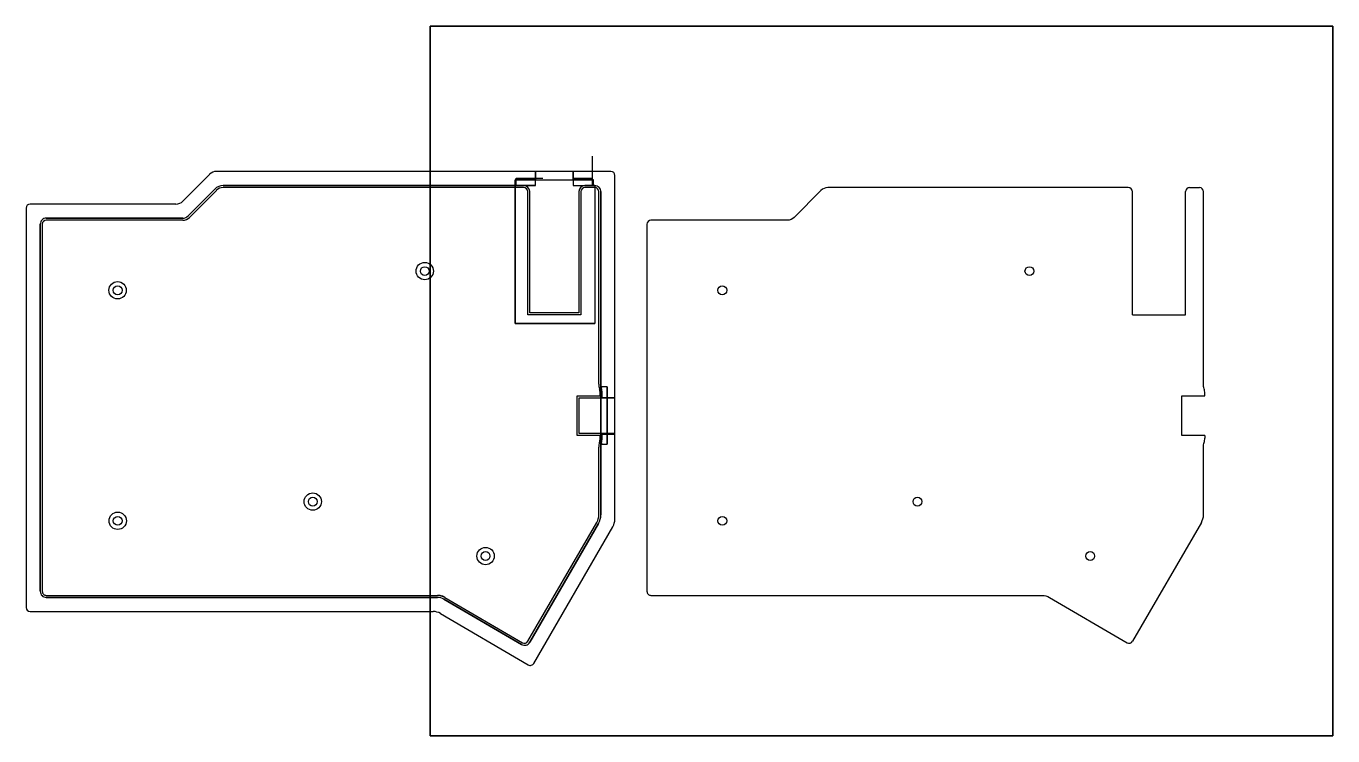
# Model space of a CAD drawing. Header units: centimetres. Extents: x -31 to 1902, y -26 to 307.
# Drawn here: x -28.02 to 4.4, y -25.92 to -8.33 of the extents above; entities that cross this region are included whole.
import ezdxf

# ---------------------------------------------------------------- set-up
doc = ezdxf.new("R2010")
doc.units = ezdxf.units.CM
doc.header["$MEASUREMENT"] = 0
for name, color, linetype in [('V2 v28_Sketch75', 7, 'Continuous'), ('V2 v28_Sketch76', 7, 'Continuous'), ('V2 v28_Sketch79', 7, 'Continuous'), ('V2 v28_Sketch80', 7, 'Continuous'), ('V2 v28_Sketch81', 7, 'Continuous'), ('V2 v28_Sketch82', 7, 'Continuous'), ('V2 v28_Sketch83', 7, 'Continuous'), ('V2 v28_Sketch84', 7, 'Continuous'), ('V2 v28_Sketch85', 7, 'Continuous'), ('V2 v28_Sketch86', 7, 'Continuous'), ('V2 v28_Sketch87', 7, 'Continuous'), ('V2 v28_Sketch88', 7, 'Continuous'), ('V2 v28_Sketch89', 7, 'Continuous')]:
    doc.layers.add(name, color=color, linetype=linetype)

msp = doc.modelspace()

# ---------------------------------------------------------------- linework, layer by layer
at = {"layer": 'V2 v28_Sketch75'}
for p, q in [((-17.989, -25.923), (-17.989, -8.328)), ((-17.989, -8.328), (4.402, -8.328)), ((4.402, -8.328), (4.402, -25.923)), ((4.402, -25.923), (-17.989, -25.923))]:
    msp.add_line(p, q, dxfattribs=at)
at = {"layer": 'V2 v28_Sketch76'}
for p, q in [((4.402, -8.328, 0.16), (-17.989, -8.328, 0.16)), ((-17.989, -8.328, 0.16), (-17.989, -25.923, 0.16)), ((4.402, -25.923, 0.16), (4.402, -8.328, 0.16)), ((-8.297, -12.402, 0.16), (-8.961, -13.068, 0.16)), ((-0.673, -12.332, 0.16), (-8.127, -12.331, 0.16)), ((-0.573, -15.487, 0.16), (-0.573, -12.432, 0.16)), ((0.747, -15.487, 0.16), (0.747, -12.431, 0.16)), ((0.847, -12.331, 0.16), (1.092, -12.331, 0.16)), ((1.192, -17.204, 0.16), (1.192, -12.431, 0.16)), ((-12.615, -13.239, 0.16), (-12.615, -22.34, 0.16)), ((-9.131, -13.139, 0.16), (-12.515, -13.139, 0.16)), ((-0.573, -15.487, 0.16), (0.747, -15.487, 0.16)), ((0.653, -17.494, 0.16), (1.223, -17.494, 0.16)), ((0.653, -18.474, 0.16), (0.653, -17.494, 0.16)), ((1.223, -17.494, 0.16), (1.223, -17.427, 0.16)), ((1.223, -18.474, 0.16), (0.653, -18.474, 0.16)), ((1.223, -18.474, 0.16), (1.223, -18.542, 0.16)), ((1.192, -20.445, 0.16), (1.192, -18.764, 0.16)), ((1.142, -20.631, 0.16), (-0.567, -23.578, 0.16)), ((-12.515, -22.44, 0.16), (-2.812, -22.44, 0.16)), ((-2.626, -22.491, 0.16), (-0.703, -23.615, 0.16)), ((-17.989, -25.923, 0.16), (4.402, -25.923, 0.16))]:
    msp.add_line(p, q, dxfattribs=at)
for centre in [(-3.126, -14.401, 0.16), (-10.746, -14.877, 0.16), (-5.904, -20.116, 0.16), (-10.743, -20.592, 0.16), (-1.618, -21.465, 0.16)]:
    msp.add_circle(centre, 0.11, dxfattribs=at)
for centre, radius, start, end in [((-8.127, -12.572, 0.16), 0.241, 89.9947, 135.117), ((-0.673, -12.432, 0.16), 0.1, 359.9999, 89.9974), ((0.847, -12.431, 0.16), 0.1, 90, 180), ((1.092, -12.431, 0.16), 0.1, 360, 90), ((-12.515, -13.239, 0.16), 0.1, 90, 180), ((0.823, -17.427, 0.16), 0.4, 360, 15.8496), ((0.823, -18.542, 0.16), 0.4, 344.1504, 0), ((0.818, -20.444, 0.16), 0.374, 330, 359.8991), ((-12.515, -22.34, 0.16), 0.1, 179.986, 269.986), ((-0.653, -23.528, 0.16), 0.1, 240, 330)]:
    msp.add_arc(centre, radius, start, end, dxfattribs=at)
at = {"layer": 'V2 v28_Sketch76', "extrusion": (0, 0, -1)}
for centre, radius, start, end in [((9.131, -12.898, -0.16), 0.241, 224.8824, 270), ((-1.681, -17.193, -0.16), 0.49, 345.2498, 358.6669), ((-1.454, -18.743, -0.16), 0.262, 355.4577, 20.6256), ((2.814, -22.817, -0.16), 0.377, 90.3207, 120)]:
    msp.add_arc(centre, radius, start, end, dxfattribs=at)
at = {"layer": 'V2 v28_Sketch79'}
for p, q in [((-15.673, -12.281, 0.32), (-23.127, -12.281, 0.32)), ((-13.908, -12.281, 0.32), (-14.153, -12.281, 0.32)), ((-23.333, -12.366, 0.32), (-23.996, -13.032, 0.32)), ((-23.297, -12.402, 0.32), (-23.961, -13.068, 0.32)), ((-15.673, -12.331, 0.32), (-23.127, -12.331, 0.32)), ((-15.573, -15.487, 0.32), (-15.573, -12.431, 0.32)), ((-15.523, -15.437, 0.32), (-15.523, -12.431, 0.32)), ((-14.303, -12.431, 0.32), (-14.303, -15.437, 0.32)), ((-14.253, -12.431, 0.32), (-14.253, -15.487, 0.32)), ((-13.908, -12.331, 0.32), (-14.153, -12.331, 0.32)), ((-13.808, -17.204, 0.32), (-13.808, -12.431, 0.32)), ((-13.758, -17.204, 0.32), (-13.758, -12.431, 0.32)), ((-27.665, -13.238, 0.32), (-27.665, -22.34, 0.32)), ((-27.615, -13.238, 0.32), (-27.615, -22.34, 0.32)), ((-24.131, -13.089, 0.32), (-27.515, -13.088, 0.32)), ((-24.131, -13.139, 0.32), (-27.515, -13.138, 0.32)), ((-14.253, -15.487, 0.32), (-15.573, -15.487, 0.32)), ((-14.303, -15.437, 0.32), (-15.523, -15.437, 0.32)), ((-14.347, -18.474, 0.32), (-14.347, -17.494, 0.32)), ((-14.347, -17.494, 0.32), (-13.777, -17.494, 0.32)), ((-13.777, -17.494, 0.32), (-13.777, -17.427, 0.32)), ((-13.727, -17.544, 0.32), (-13.727, -17.427, 0.32)), ((-14.297, -17.544, 0.32), (-13.727, -17.544, 0.32)), ((-14.297, -18.424, 0.32), (-14.297, -17.544, 0.32)), ((-13.777, -18.474, 0.32), (-14.347, -18.474, 0.32)), ((-13.727, -18.424, 0.32), (-14.297, -18.424, 0.32)), ((-13.777, -18.542, 0.32), (-13.777, -18.474, 0.32)), ((-13.727, -18.542, 0.32), (-13.727, -18.424, 0.32)), ((-13.808, -20.445, 0.32), (-13.808, -18.764, 0.32)), ((-13.758, -20.445, 0.32), (-13.758, -18.762, 0.32)), ((-15.567, -23.578, 0.32), (-13.858, -20.631, 0.32)), ((-15.523, -23.603, 0.32), (-13.815, -20.657, 0.32)), ((-27.515, -22.44, 0.32), (-17.812, -22.44, 0.32)), ((-27.515, -22.49, 0.32), (-17.812, -22.49, 0.32)), ((-17.651, -22.534, 0.32), (-15.728, -23.658, 0.32)), ((-17.626, -22.491, 0.32), (-15.703, -23.615, 0.32))]:
    msp.add_line(p, q, dxfattribs=at)
for centre in [(-18.126, -14.401, 0.32), (-25.746, -14.877, 0.32), (-20.904, -20.116, 0.32), (-25.743, -20.592, 0.32), (-16.618, -21.465, 0.32)]:
    msp.add_circle(centre, 0.11, dxfattribs=at)
for centre, radius, start, end in [((-23.127, -12.571, 0.32), 0.291, 89.9947, 135.117), ((-15.673, -12.431, 0.32), 0.15, 359.9999, 89.996), ((-14.153, -12.431, 0.32), 0.15, 90, 180), ((-13.908, -12.431, 0.32), 0.15, 360, 90), ((-23.127, -12.571, 0.32), 0.241, 89.9947, 135.117), ((-15.673, -12.431, 0.32), 0.1, 359.9999, 89.9974), ((-14.153, -12.431, 0.32), 0.1, 90, 180), ((-13.908, -12.431, 0.32), 0.1, 360, 90), ((-27.515, -13.238, 0.32), 0.15, 89.9999, 180), ((-27.515, -13.238, 0.32), 0.1, 90, 180), ((-24.131, -12.898, 0.32), 0.191, 270, 315.1176), ((-24.131, -12.898, 0.32), 0.241, 270, 315.1176), ((-13.319, -17.193, 0.32), 0.49, 181.3331, 194.7502), ((-14.177, -17.427, 0.32), 0.4, 360, 15.8496), ((-13.319, -17.193, 0.32), 0.44, 181.4069, 194.6911), ((-14.177, -17.427, 0.32), 0.45, 360, 15.7851), ((-13.546, -18.743, 0.32), 0.262, 159.3744, 184.5423), ((-14.177, -18.542, 0.32), 0.4, 344.1504, 0), ((-13.546, -18.743, 0.32), 0.212, 158.8583, 185.0486), ((-14.177, -18.542, 0.32), 0.45, 343.8631, 0), ((-14.182, -20.444, 0.32), 0.374, 330, 359.8991), ((-14.182, -20.444, 0.32), 0.424, 329.9517, 359.9461), ((-27.515, -22.34, 0.32), 0.15, 179.9935, 270.006), ((-27.515, -22.34, 0.32), 0.1, 179.986, 269.986), ((-17.814, -22.817, 0.32), 0.377, 60, 89.6793), ((-17.814, -22.817, 0.32), 0.327, 60.0236, 89.6557), ((-15.653, -23.528, 0.32), 0.15, 239.9414, 329.9442), ((-15.653, -23.528, 0.32), 0.1, 240, 330)]:
    msp.add_arc(centre, radius, start, end, dxfattribs=at)
at = {"layer": 'V2 v28_Sketch80'}
for p, q in [((-15.673, -12.281, 0.32), (-23.127, -12.281, 0.32)), ((-13.908, -12.281, 0.32), (-14.153, -12.281, 0.32)), ((-23.333, -12.366, 0.32), (-23.996, -13.032, 0.32)), ((-15.523, -15.437, 0.32), (-15.523, -12.431, 0.32)), ((-14.303, -12.431, 0.32), (-14.303, -15.437, 0.32)), ((-13.758, -17.204, 0.32), (-13.758, -12.431, 0.32)), ((-13.758, -20.445, 0.32), (-13.758, -12.431, 0.32)), ((-27.665, -13.238, 0.32), (-27.665, -22.34, 0.32)), ((-24.131, -13.089, 0.32), (-27.515, -13.088, 0.32)), ((-14.303, -15.437, 0.32), (-15.523, -15.437, 0.32)), ((-13.758, -17.204, 0.32), (-13.758, -19, 0.32)), ((-13.727, -17.544, 0.32), (-13.727, -17.427, 0.32)), ((-14.297, -18.424, 0.32), (-14.297, -17.544, 0.32)), ((-14.297, -17.544, 0.32), (-13.727, -17.544, 0.32)), ((-13.727, -18.424, 0.32), (-14.297, -18.424, 0.32)), ((-13.727, -18.542, 0.32), (-13.727, -18.424, 0.32)), ((-13.758, -20.445, 0.32), (-13.758, -18.762, 0.32)), ((-15.523, -23.603, 0.32), (-13.815, -20.657, 0.32)), ((-27.515, -22.49, 0.32), (-17.812, -22.49, 0.32)), ((-17.651, -22.534, 0.32), (-15.728, -23.658, 0.32))]:
    msp.add_line(p, q, dxfattribs=at)
for centre in [(-18.126, -14.401, 0.32), (-25.746, -14.877, 0.32), (-20.904, -20.116, 0.32), (-25.743, -20.592, 0.32), (-16.618, -21.465, 0.32)]:
    msp.add_circle(centre, 0.11, dxfattribs=at)
for centre, radius, start, end in [((-23.127, -12.571, 0.32), 0.291, 89.9947, 135.117), ((-15.673, -12.431, 0.32), 0.15, 359.9999, 89.996), ((-14.153, -12.431, 0.32), 0.15, 90, 180), ((-13.908, -12.431, 0.32), 0.15, 360, 90), ((-27.515, -13.238, 0.32), 0.15, 89.9999, 180), ((-24.131, -12.898, 0.32), 0.191, 270, 315.1176), ((-13.319, -17.193, 0.32), 0.44, 181.4069, 194.6911), ((-14.177, -17.427, 0.32), 0.45, 360, 15.7851), ((-13.546, -18.743, 0.32), 0.212, 158.8583, 185.0486), ((-14.177, -18.542, 0.32), 0.45, 343.8631, 0), ((-14.182, -20.444, 0.32), 0.424, 329.9517, 359.9461), ((-27.515, -22.34, 0.32), 0.15, 179.9935, 270.006), ((-17.814, -22.817, 0.32), 0.327, 60.0236, 89.6557), ((-15.653, -23.528, 0.32), 0.15, 239.9414, 329.9442)]:
    msp.add_arc(centre, radius, start, end, dxfattribs=at)
at = {"layer": 'V2 v28_Sketch81'}
msp.add_line((-17.658, -22.474, 0.16), (-17.778, -22.442, 0.16), dxfattribs=at)
for centre in [(-18.126, -14.401, 0.16), (-25.746, -14.877, 0.16), (-20.904, -20.116, 0.16), (-25.743, -20.592, 0.16), (-16.618, -21.465, 0.16)]:
    msp.add_circle(centre, 0.11, dxfattribs=at)
msp.add_arc((-17.814, -22.817, 0.16), 0.377, 65.5731, 84.4307, dxfattribs=at)
at = {"layer": 'V2 v28_Sketch82'}
for p, q in [((-15.378, -11.931, 0.86), (-23.293, -11.931, 0.86)), ((-15.378, -12.282, 0.86), (-15.378, -11.931, 0.86)), ((-23.464, -12.002, 0.86), (-24.127, -12.668, 0.86)), ((-23.127, -12.281, 0.86), (-15.378, -12.282, 0.86)), ((-15.858, -12.1, 0.86), (-15.2, -12.1, 0.86)), ((-15.858, -12.282, 0.86), (-15.858, -12.1, 0.86)), ((-15.378, -12.282, 0.86), (-15.858, -12.282, 0.86)), ((-23.996, -13.032, 0.86), (-23.333, -12.366, 0.86)), ((-28.015, -12.838, 0.86), (-28.015, -22.74, 0.86)), ((-24.298, -12.738, 0.86), (-27.915, -12.738, 0.86)), ((-27.665, -22.34, 0.86), (-27.665, -13.238, 0.86)), ((-27.515, -13.088, 0.86), (-24.131, -13.089, 0.86)), ((-13.758, -18.424, 0.86), (-13.758, -20.445, 0.86)), ((-13.408, -18.424, 0.86), (-13.758, -18.424, 0.86)), ((-13.408, -20.552, 0.86), (-13.408, -18.424, 0.86)), ((-13.815, -20.657, 0.86), (-15.523, -23.603, 0.86)), ((-15.422, -24.127, 0.86), (-13.458, -20.739, 0.86)), ((-17.812, -22.49, 0.86), (-27.515, -22.49, 0.86)), ((-15.728, -23.658, 0.86), (-17.651, -22.534, 0.86)), ((-27.915, -22.84, 0.86), (-17.921, -22.84, 0.86)), ((-17.734, -22.891, 0.86), (-15.559, -24.163, 0.86))]:
    msp.add_line(p, q, dxfattribs=at)
for centre, radius, start, end in [((-23.293, -12.171, 0.86), 0.241, 90, 135.117), ((-23.127, -12.571, 0.86), 0.291, 89.9947, 135.117), ((-27.915, -12.838, 0.86), 0.1, 90, 180), ((-24.298, -12.498, 0.86), 0.241, 270, 315.1171), ((-27.515, -13.238, 0.86), 0.15, 89.9999, 180), ((-24.131, -12.898, 0.86), 0.191, 270, 315.1176), ((-14.182, -20.444, 0.86), 0.424, 329.9517, 359.9461), ((-13.879, -20.526, 0.86), 0.471, 333.1283, 356.7678), ((-27.515, -22.34, 0.86), 0.15, 179.9935, 270.006), ((-17.814, -22.817, 0.86), 0.327, 60.0236, 89.6557), ((-27.915, -22.74, 0.86), 0.1, 180, 270), ((-17.921, -23.209, 0.86), 0.369, 59.6793, 90), ((-15.653, -23.528, 0.86), 0.15, 239.9414, 329.9442), ((-15.509, -24.077, 0.86), 0.0996, 239.679, 329.8962)]:
    msp.add_arc(centre, radius, start, end, dxfattribs=at)
at = {"layer": 'V2 v28_Sketch83'}
for p, q in [((-13.968, -12.281, 0.86), (-13.968, -11.55, 0.86)), ((-14.448, -11.931, 0.86), (-14.448, -12.281, 0.86)), ((-13.508, -11.931, 0.86), (-14.448, -11.931, 0.86)), ((-13.968, -12.109, 0.86), (-14.45, -12.109, 0.86)), ((-14.448, -12.281, 0.86), (-13.908, -12.281, 0.86)), ((-14.448, -12.281, 0.86), (-13.968, -12.281, 0.86)), ((-13.408, -17.544, 0.86), (-13.408, -12.031, 0.86)), ((-13.758, -12.431, 0.86), (-13.758, -17.544, 0.86)), ((-13.758, -17.544, 0.86), (-13.408, -17.544, 0.86)), ((-13.408, -17.544, 0.86), (-13.408, -17.544, 0.86))]:
    msp.add_line(p, q, dxfattribs=at)
for centre, radius, start in [((-13.508, -12.031, 0.86), 0.1, 0), ((-13.908, -12.431, 0.86), 0.15, 360)]:
    msp.add_arc(centre, radius, start, 90, dxfattribs=at)
at = {"layer": 'V2 v28_Sketch84'}
for p, q in [((-14.448, -11.931, 0.16), (-15.378, -11.931, 0.16)), ((-15.378, -11.931, 0.16), (-15.378, -12.142, 0.16)), ((-14.448, -12.142, 0.16), (-14.448, -11.931, 0.16)), ((-15.883, -12.281, 0.16), (-23.127, -12.281, 0.16)), ((-15.378, -12.142, 0.16), (-15.883, -12.142, 0.16)), ((-15.883, -12.142, 0.16), (-15.883, -12.281, 0.16)), ((-15.883, -12.142, 0.16), (-13.943, -12.142, 0.16)), ((-15.883, -12.281, 0.16), (-15.883, -15.701, 0.16)), ((-13.943, -12.142, 0.16), (-14.448, -12.142, 0.16)), ((-13.943, -12.281, 0.16), (-13.943, -12.142, 0.16)), ((-13.908, -12.281, 0.16), (-13.943, -12.281, 0.16)), ((-13.908, -12.281, 0.16), (-13.908, -15.701, 0.16)), ((-23.333, -12.366, 0.16), (-23.996, -13.032, 0.16)), ((-13.758, -17.544, 0.16), (-13.758, -12.431, 0.16)), ((-27.665, -13.238, 0.16), (-27.665, -22.34, 0.16)), ((-24.131, -13.089, 0.16), (-27.515, -13.088, 0.16)), ((-15.883, -15.701, 0.16), (-13.908, -15.701, 0.16)), ((-13.408, -17.544, 0.16), (-13.758, -17.544, 0.16)), ((-13.408, -18.424, 0.16), (-13.408, -17.544, 0.16)), ((-13.758, -20.445, 0.16), (-13.758, -18.424, 0.16)), ((-13.758, -18.424, 0.16), (-13.408, -18.424, 0.16)), ((-15.523, -23.603, 0.16), (-13.815, -20.657, 0.16)), ((-27.515, -22.49, 0.16), (-17.812, -22.49, 0.16)), ((-17.658, -22.474, 0.16), (-17.778, -22.442, 0.16)), ((-17.651, -22.534, 0.16), (-15.728, -23.658, 0.16))]:
    msp.add_line(p, q, dxfattribs=at)
for centre in [(-18.126, -14.401, 0.16), (-25.746, -14.877, 0.16), (-20.904, -20.116, 0.16), (-25.743, -20.592, 0.16), (-16.618, -21.465, 0.16)]:
    msp.add_circle(centre, 0.11, dxfattribs=at)
for centre, radius, start, end in [((-23.127, -12.571, 0.16), 0.291, 89.9947, 135.117), ((-13.908, -12.431, 0.16), 0.15, 360, 90), ((-27.515, -13.238, 0.16), 0.15, 89.9999, 180), ((-24.131, -12.898, 0.16), 0.191, 270, 315.1176), ((-14.182, -20.444, 0.16), 0.424, 329.9517, 359.9461), ((-27.515, -22.34, 0.16), 0.15, 179.9935, 270.006), ((-17.814, -22.817, 0.16), 0.327, 60.0236, 89.6557), ((-17.814, -22.817, 0.16), 0.377, 65.5731, 84.4307), ((-15.653, -23.528, 0.16), 0.15, 239.9414, 329.9442)]:
    msp.add_arc(centre, radius, start, end, dxfattribs=at)
at = {"layer": 'V2 v28_Sketch85'}
for p, q in [((-15.378, -11.931, 0.86), (-23.293, -11.931, 0.86)), ((-15.378, -12.142, 0.86), (-15.378, -11.931, 0.86)), ((-23.464, -12.002, 0.86), (-24.127, -12.668, 0.86)), ((-23.127, -12.281, 0.86), (-15.883, -12.281, 0.86)), ((-15.883, -12.281, 0.86), (-15.883, -12.142, 0.86)), ((-15.883, -12.142, 0.86), (-15.378, -12.142, 0.86)), ((-23.996, -13.032, 0.86), (-23.333, -12.366, 0.86)), ((-28.015, -12.838, 0.86), (-28.015, -22.74, 0.86)), ((-24.298, -12.738, 0.86), (-27.915, -12.738, 0.86)), ((-27.665, -22.34, 0.86), (-27.665, -13.238, 0.86)), ((-27.515, -13.088, 0.86), (-24.131, -13.089, 0.86)), ((-13.598, -18.694, 0.86), (-13.598, -17.55, 0.86)), ((-13.408, -18.449, 0.86), (-13.758, -18.449, 0.86)), ((-13.758, -18.449, 0.86), (-13.758, -20.445, 0.86)), ((-13.758, -18.449, 0.86), (-13.758, -18.694, 0.86)), ((-13.408, -20.552, 0.86), (-13.408, -18.449, 0.86)), ((-13.758, -18.694, 0.86), (-13.598, -18.694, 0.86)), ((-13.815, -20.657, 0.86), (-15.523, -23.603, 0.86)), ((-15.422, -24.127, 0.86), (-13.458, -20.739, 0.86)), ((-17.812, -22.49, 0.86), (-27.515, -22.49, 0.86)), ((-15.728, -23.658, 0.86), (-17.651, -22.534, 0.86)), ((-27.915, -22.84, 0.86), (-17.921, -22.84, 0.86)), ((-17.734, -22.891, 0.86), (-15.559, -24.163, 0.86))]:
    msp.add_line(p, q, dxfattribs=at)
for centre, radius, start, end in [((-23.293, -12.171, 0.86), 0.241, 90, 135.117), ((-23.127, -12.571, 0.86), 0.291, 89.9947, 135.117), ((-27.915, -12.838, 0.86), 0.1, 90, 180), ((-24.298, -12.498, 0.86), 0.241, 270, 315.1171), ((-27.515, -13.238, 0.86), 0.15, 89.9999, 180), ((-24.131, -12.898, 0.86), 0.191, 270, 315.1176), ((-14.182, -20.444, 0.86), 0.424, 329.9517, 359.9461), ((-13.879, -20.526, 0.86), 0.471, 333.1283, 356.7678), ((-27.515, -22.34, 0.86), 0.15, 179.9935, 270.006), ((-17.814, -22.817, 0.86), 0.327, 60.0236, 89.6557), ((-27.915, -22.74, 0.86), 0.1, 180, 270), ((-17.921, -23.209, 0.86), 0.369, 59.6793, 90), ((-15.653, -23.528, 0.86), 0.15, 239.9414, 329.9442), ((-15.509, -24.077, 0.86), 0.0996, 239.679, 329.8962)]:
    msp.add_arc(centre, radius, start, end, dxfattribs=at)
at = {"layer": 'V2 v28_Sketch86'}
for p, q in [((-15.883, -12.281, 0.16), (-23.127, -12.281, 0.16)), ((-15.883, -15.701, 0.16), (-15.883, -12.281, 0.16)), ((-13.908, -12.281, 0.16), (-13.908, -15.701, 0.16)), ((-23.333, -12.366, 0.16), (-23.996, -13.032, 0.16)), ((-13.758, -17.274, 0.16), (-13.758, -12.431, 0.16)), ((-27.665, -13.238, 0.16), (-27.665, -22.34, 0.16)), ((-24.131, -13.089, 0.16), (-27.515, -13.088, 0.16)), ((-13.908, -15.701, 0.16), (-15.883, -15.701, 0.16)), ((-13.598, -17.274, 0.16), (-13.758, -17.274, 0.16)), ((-13.758, -17.274, 0.16), (-13.758, -18.694, 0.16)), ((-13.598, -18.694, 0.16), (-13.598, -17.274, 0.16)), ((-13.758, -20.445, 0.16), (-13.758, -18.694, 0.16)), ((-13.758, -18.694, 0.16), (-13.598, -18.694, 0.16)), ((-15.523, -23.603, 0.16), (-13.815, -20.657, 0.16)), ((-27.515, -22.49, 0.16), (-17.812, -22.49, 0.16)), ((-17.658, -22.474, 0.16), (-17.778, -22.442, 0.16)), ((-17.651, -22.534, 0.16), (-15.728, -23.658, 0.16))]:
    msp.add_line(p, q, dxfattribs=at)
for centre in [(-18.126, -14.401, 0.16), (-25.746, -14.877, 0.16), (-20.904, -20.116, 0.16), (-25.743, -20.592, 0.16), (-16.618, -21.465, 0.16)]:
    msp.add_circle(centre, 0.11, dxfattribs=at)
for centre, radius, start, end in [((-23.127, -12.571, 0.16), 0.291, 89.9947, 135.117), ((-13.908, -12.431, 0.16), 0.15, 360, 90), ((-27.515, -13.238, 0.16), 0.15, 89.9999, 180), ((-24.131, -12.898, 0.16), 0.191, 270, 315.1176), ((-14.182, -20.444, 0.16), 0.424, 329.9517, 359.9461), ((-27.515, -22.34, 0.16), 0.15, 179.9935, 270.006), ((-17.814, -22.817, 0.16), 0.327, 60.0236, 89.6557), ((-17.814, -22.817, 0.16), 0.377, 65.5731, 84.4307), ((-15.653, -23.528, 0.16), 0.15, 239.9414, 329.9442)]:
    msp.add_arc(centre, radius, start, end, dxfattribs=at)
at = {"layer": 'V2 v28_Sketch87'}
for p, q in [((-13.598, -17.274, 0.86), (-13.598, -17.274, 0.279)), ((-13.598, -17.274, 0.279), (-13.598, -18.694, 0.279)), ((-13.598, -18.694, 0.86), (-13.598, -17.274, 0.86)), ((-13.598, -17.274, 0.605), (-13.598, -18.694, 0.605)), ((-13.598, -17.274, 0.605), (-13.598, -17.519, 0.605)), ((-13.598, -17.274, 0.279), (-13.598, -17.274, 0.605)), ((-13.598, -18.449, 0.279), (-13.598, -17.519, 0.279)), ((-13.598, -17.519, 0.279), (-13.598, -17.519, 0.605)), ((-13.598, -17.519, 0.605), (-13.598, -18.449, 0.605)), ((-13.598, -18.449, 0.605), (-13.598, -18.449, 0.279)), ((-13.598, -18.694, 0.279), (-13.598, -18.694, 0.86))]:
    msp.add_line(p, q, dxfattribs=at)
at = {"layer": 'V2 v28_Sketch88'}
for p, q in [((-15.378, -12.142, 0.203), (-15.378, -11.931, 0.203)), ((-15.378, -11.931, 0.203), (-15.378, -11.931, 0.86)), ((-15.378, -11.931, 0.86), (-15.378, -12.142, 0.86)), ((-15.378, -11.931, 0.529), (-15.378, -12.15, 0.529)), ((-15.378, -11.931, 0.203), (-15.378, -11.931, 0.529)), ((-15.378, -12.142, 0.86), (-15.378, -12.142, 0.203))]:
    msp.add_line(p, q, dxfattribs=at)
at = {"layer": 'V2 v28_Sketch89'}
for p, q in [((-15.883, -12.281, 0.16), (-23.127, -12.281, 0.16)), ((-15.883, -15.701, 0.16), (-15.883, -12.281, 0.16)), ((-13.908, -12.281, 0.16), (-13.908, -15.701, 0.16)), ((-23.333, -12.366, 0.16), (-23.996, -13.032, 0.16)), ((-13.758, -17.274, 0.16), (-13.758, -12.431, 0.16)), ((-13.758, -12.431, 0.16), (-13.758, -12.431, 0.16)), ((-27.665, -13.238, 0.16), (-27.665, -22.34, 0.16)), ((-24.131, -13.089, 0.16), (-27.515, -13.088, 0.16)), ((-13.908, -15.701, 0.16), (-15.883, -15.701, 0.16)), ((-13.758, -20.445, 0.16), (-13.758, -17.274, 0.16)), ((-13.758, -17.274, 0.16), (-13.758, -17.274, 0.16)), ((-15.523, -23.603, 0.16), (-13.815, -20.657, 0.16)), ((-27.515, -22.49, 0.16), (-17.812, -22.49, 0.16)), ((-17.658, -22.474, 0.16), (-17.778, -22.442, 0.16)), ((-17.651, -22.534, 0.16), (-15.728, -23.658, 0.16))]:
    msp.add_line(p, q, dxfattribs=at)
for centre, radius in [((-18.126, -14.401, 0.16), 0.215), ((-18.126, -14.401, 0.16), 0.11), ((-25.746, -14.877, 0.16), 0.215), ((-25.746, -14.877, 0.16), 0.11), ((-20.904, -20.116, 0.16), 0.215), ((-20.904, -20.116, 0.16), 0.11), ((-25.743, -20.592, 0.16), 0.215), ((-25.743, -20.592, 0.16), 0.11), ((-16.618, -21.465, 0.16), 0.215), ((-16.618, -21.465, 0.16), 0.11)]:
    msp.add_circle(centre, radius, dxfattribs=at)
for centre, radius, start, end in [((-23.127, -12.571, 0.16), 0.291, 89.9947, 135.117), ((-13.908, -12.431, 0.16), 0.15, 360, 90), ((-27.515, -13.238, 0.16), 0.15, 89.9999, 180), ((-24.131, -12.898, 0.16), 0.191, 270, 315.1176), ((-14.182, -20.444, 0.16), 0.424, 329.9517, 359.9461), ((-27.515, -22.34, 0.16), 0.15, 179.9935, 270.006), ((-17.814, -22.817, 0.16), 0.327, 60.0236, 89.6557), ((-17.814, -22.817, 0.16), 0.377, 65.5731, 84.4307), ((-15.653, -23.528, 0.16), 0.15, 239.9414, 329.9442)]:
    msp.add_arc(centre, radius, start, end, dxfattribs=at)

doc.saveas('drawing.dxf')
